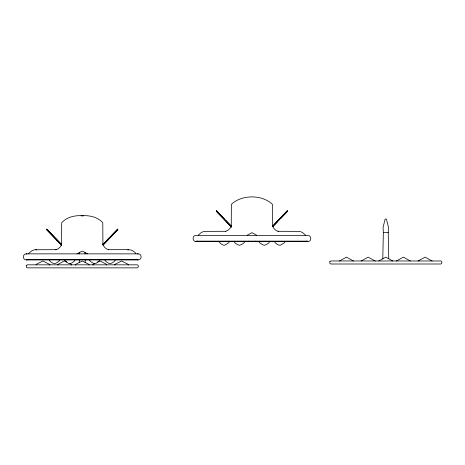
<?xml version="1.0" encoding="UTF-8"?>
<svg xmlns="http://www.w3.org/2000/svg" width="465" height="465" viewBox="0 0 465 465"><rect width="100%" height="100%" fill="white"/><g stroke="black" fill="none" stroke-linecap="round" stroke-linejoin="round"><path stroke-width="0.7" d="M339.369 261.039L346.454 257.151L353.54 261.039M361.107 261.039L368.187 257.151L375.272 261.039M378.696 261.039L385.781 257.151L392.867 261.039M396.29 261.039L403.376 257.151L410.461 261.039M418.029 261.039L425.109 257.151L432.194 261.039M79.265 262.649L79.323 259.743M79.439 253.937L79.469 252.483M382.8 258.796L383.334 232.651L383.061 227.356L385.078 219.37L385.747 218.876L386.485 219.37L388.502 227.356L388.234 232.651L388.763 258.796M218.73 241.416C219.98 242.992 222.218 245.439 224.595 245.253C225.757 244.451 230.39 242.556 229.117 241.225M55.062 238.499L46.599 229.623L46.814 229.106L61.665 244.625M231.529 227.176L216.324 211.29L216.487 210.709L231.338 226.234M110.879 236.981L117.883 229.623L117.668 229.106L110.664 236.464M280.546 218.591L287.556 211.226L287.341 210.709L277.634 220.892M28.516 253.541L31.98 250.687L34.643 249.769L56.23 249.676L55.724 249.769C58.619 249.13 61.002 246.694 61.7 243.823L61.578 244.328L61.694 222.741C66.803 216.806 75.871 214.958 83.404 215.87M198.183 235.151L201.653 232.291L204.309 231.378L225.897 231.285L225.397 231.378C228.292 230.739 230.669 228.298 231.367 225.432L231.25 225.938L231.361 204.35C241.812 194.417 262.01 194.417 272.467 204.35L272.577 225.938L272.461 225.432C273.153 228.298 275.536 230.739 278.43 231.378L277.925 231.285L299.512 231.378L302.174 232.291L305.639 235.151M102.567 244.857L109.351 237.766M103.486 244.642L117.883 229.623M272.24 226.461L287.341 210.709M273.153 226.246L287.556 211.226M108.769 239.184L103.032 245.142M102.817 244.625L117.668 229.106M272.49 226.234L273.757 224.921M277.128 221.421L274.234 224.432M272.705 226.751L273.972 225.438M277.343 221.939L274.449 224.95M49.191 259.691C49.319 261.353 52.533 263.289 54.434 263.696C56.335 263.289 59.543 261.353 59.677 259.691M64.559 259.691C64.693 261.353 67.902 263.289 69.802 263.696C71.703 263.289 74.917 261.353 75.045 259.691M89.443 259.691C89.571 261.353 92.779 263.289 94.686 263.696C96.586 263.289 99.795 261.353 99.928 259.691M104.811 259.691C104.939 261.353 108.153 263.289 110.054 263.696C111.955 263.289 115.163 261.353 115.297 259.691M274.478 241.3C274.739 242.974 278.035 245.41 280.215 245.253C281.377 244.451 286.01 242.556 284.737 241.225M89.181 265.009L88.885 264.364L82.241 261.005L75.603 264.364L75.161 264.736L75.592 265.085M106.776 265.009L106.479 264.364L100.51 261.103L99.161 261.103L97.621 261.923M128.509 265.009L128.212 264.364L121.574 261.005L114.931 264.364L114.634 265.009M248.432 241.137L247.758 241.416M307.603 241.137L196.224 241.137M94.459 263.667C94.163 263.876 91.919 264.719 93.186 265.085M78.568 259.685L78.091 259.813M137.733 259.685L26.755 259.685M197.456 241.114C193.126 243.619 190.946 235.47 195.945 235.47L307.882 235.47C311.765 235.325 311.765 241.672 307.882 241.521L195.945 241.521M76.94 253.814L82.241 251.077L87.548 253.814M247.182 235.191L251.914 232.686L256.645 235.191M234.459 241.225C233.046 242.3 237.981 245.043 239.475 245.305C240.963 245.043 245.898 242.3 244.485 241.225M259.342 241.225C257.924 242.3 262.865 245.043 264.353 245.305C265.841 245.043 270.781 242.3 269.363 241.225M127.736 249.967C130.828 249.037 134.025 251.274 135.972 253.541M49.569 265.085L49.999 264.736L49.557 264.364L42.914 261.005L36.27 264.364L35.979 265.009M71.302 265.085C72.569 264.719 70.325 263.876 70.029 263.667M81.084 215.87C88.617 214.958 97.685 216.806 102.794 222.741L102.91 244.328L102.788 243.823C103.486 246.694 105.869 249.13 108.764 249.769L108.258 249.676L128.677 249.664M26.273 253.861C22.39 253.716 22.39 260.063 26.273 259.912L138.21 259.912C142.098 260.063 142.098 253.716 138.21 253.861L26.273 253.861L27.057 253.966M26.273 259.912L27.057 259.813M137.431 253.966L138.21 253.861M383.334 232.651L388.234 232.651M307.882 241.521L306.365 241.114M256.064 241.416L255.39 241.137M137.431 259.813L138.21 259.912M86.397 259.813L85.92 259.685M57.997 265.085L57.567 264.736L58.009 264.364L63.978 261.103L65.327 261.103L66.867 261.923M35.805 249.664L36.752 249.967M216.272 211.226L231.372 226.978M46.599 229.623L61.7 245.375M61.45 245.142L55.719 239.184M55.934 238.667L46.814 229.106M224.944 219.59L216.487 210.709M225.961 220.584L230.884 225.734M56.294 238.975L61.217 244.125M85.019 252.483L85.049 253.937M85.165 259.743L85.223 262.649M26.307 265.538L26.307 267.148L27.232 267.857L137.256 267.857C138.692 267.753 138.692 264.928 137.256 264.829L27.232 264.829L26.307 265.538M329.848 261.685L329.848 263.295L330.766 264.004L440.797 264.004C442.232 263.905 442.232 261.08 440.797 260.975L330.766 260.975L329.848 261.685"/></g></svg>
